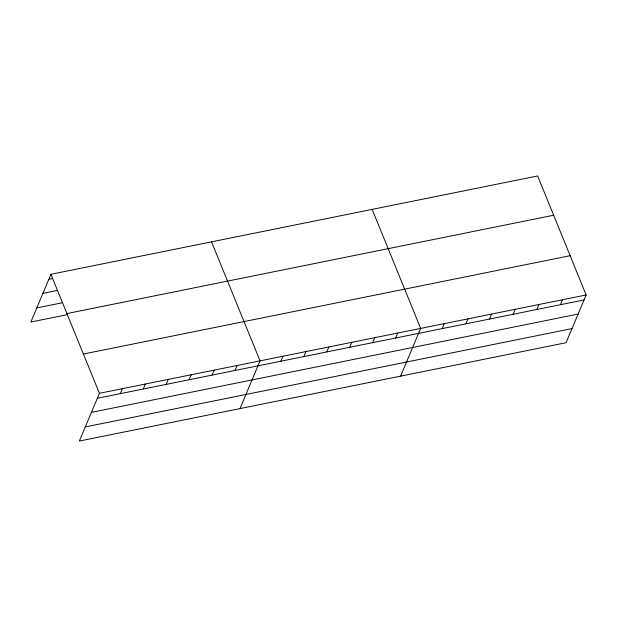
<?xml version="1.0" encoding="UTF-8"?>
<svg xmlns="http://www.w3.org/2000/svg" width="617" height="617" viewBox="0 0 617 617"><rect width="100%" height="100%" fill="white"/><g stroke="black" fill="none" stroke-linecap="round" stroke-linejoin="round"><path stroke-width="0.93" d="M50.918 274.295L99.422 393.314L79.354 441.047L566.082 342.705L586.15 294.972L537.646 175.953L50.918 274.295L30.85 322.028L67.561 314.608M120.276 393.654L122.367 388.679M143.221 389.011L145.311 384.036M166.166 384.376L168.256 379.401M189.111 379.74L191.201 374.766M212.055 375.105L214.153 370.131M235.008 370.47L237.098 365.495M239.974 408.593L260.042 360.86L211.538 241.841M280.897 361.2L282.987 356.225M303.842 356.564L305.932 351.59M326.786 351.929L328.876 346.955M349.731 347.286L351.821 342.312M372.676 342.651L374.774 337.676M395.628 338.016L397.718 333.041M400.595 376.139L420.663 328.406L372.159 209.387M442.212 328.606L444.302 323.632M465.85 323.825L467.941 318.85M489.497 319.051L491.587 314.076M513.136 314.277L515.226 309.302M536.775 309.503L538.865 304.528M560.421 304.721L562.511 299.746M48.828 279.27L52.499 278.529M42.889 293.383L57.582 290.414M36.781 307.922L62.479 302.723M66.921 313.567L553.65 215.233M83.411 354.035L570.147 255.693M99.422 393.314L586.15 294.972M97.332 398.289L584.06 299.947M91.401 412.395L578.129 314.053M85.285 426.933L572.013 328.591"/></g></svg>
